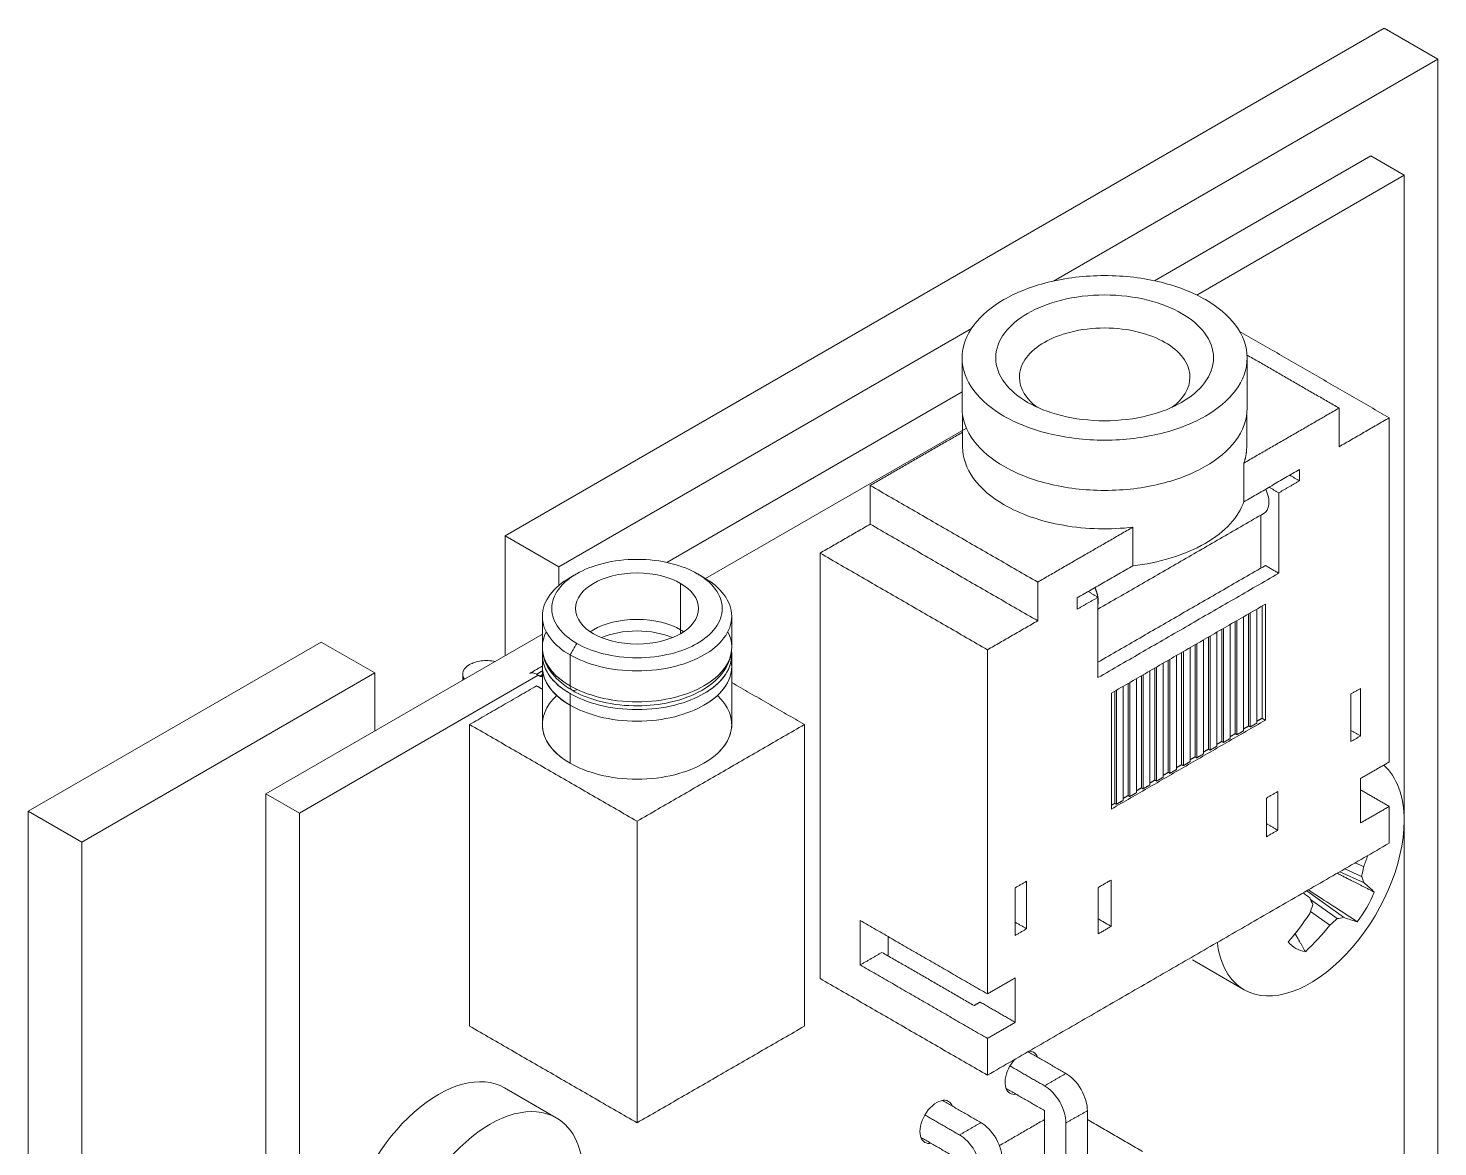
# Model space of a CAD drawing. Extents: x 75 to 215, y 82 to 128.
# Drawn here: x 185.29 to 215.06, y 104.7 to 128.32 of the extents above; entities that cross this region are included whole.
import ezdxf

# ---------------------------------------------------------------- set-up
doc = ezdxf.new("R2010")
doc.units = 0
doc.header["$MEASUREMENT"] = 0
doc.layers.add('ProjItem002', color=7, linetype='Continuous')

msp = doc.modelspace()

# ---------------------------------------------------------------- linework, layer by layer
at = {"layer": 'ProjItem002', "lineweight": 18}
for p, q in [((213.928, 128.319), (195.367, 117.602)), ((213.928, 128.319), (215.06, 127.666)), ((215.06, 127.666), (206.945, 122.981)), ((215.06, 98.19), (215.06, 127.666)), ((209.076, 122.986), (213.646, 125.624)), ((213.646, 125.624), (214.353, 125.216)), ((209.968, 122.685), (214.353, 125.216)), ((214.353, 125.216), (214.353, 95.822)), ((205.214, 121.981), (196.498, 116.949)), ((198.776, 117.039), (205.014, 120.641)), ((199.598, 116.698), (205.104, 119.876)), ((195.367, 117.602), (195.367, 115.071)), ((195.367, 117.602), (196.498, 116.949)), ((196.498, 116.949), (196.498, 116.554)), ((190.311, 112.152), (196.149, 115.523)), ((191.478, 115.357), (185.291, 111.785)), ((191.478, 115.357), (192.609, 114.704)), ((192.609, 114.704), (186.422, 111.132)), ((191.018, 111.744), (196.063, 114.657)), ((192.609, 113.479), (192.609, 114.704)), ((190.311, 82.759), (190.311, 112.152)), ((190.311, 112.152), (191.018, 111.744)), ((185.291, 111.785), (186.422, 111.132)), ((185.291, 111.785), (185.291, 82.309)), ((191.018, 82.35), (191.018, 111.744)), ((186.422, 111.132), (186.422, 81.656)), ((213.494, 110.281), (212.99, 110.508)), ((213.452, 110.41), (213.097, 110.57)), ((213.494, 110.615), (213.315, 110.696)), ((213.07, 109.545), (212.291, 110.105)), ((212.936, 109.517), (212.371, 109.923)), ((212.78, 109.377), (212.372, 109.671)), ((210.968, 108.016), (209.877, 108.646)), ((196.443, 105.313), (195.353, 105.943))]:
    msp.add_line(p, q, dxfattribs=at)
for centre, major_axis, ratio, start_param, end_param in [((212.368, 110.441), (-1.4, -2.425), 0.57735, 2.35619, 3.02788), ((212.368, 110.441), (-1.4, -2.425), 0.57735, 0, 2.35619), ((209.446, 112.129), (1.911, 4.62), 0.864361, 4.74216, 4.79155), ((209.504, 112.147), (-1.155, 4.863), 0.806032, 4.16486, 4.20873), ((209.504, 112.213), (-3.892, 3.137), 0.397596, 3.66894, 3.7128), ((209.446, 112.146), (-4.42, 2.337), 0.106909, 3.46219, 3.61459), ((209.429, 112.119), (4.019, -2.974), 0.000694, 0.755995, 0.805385), ((209.355, 112.061), (3.222, -3.822), 0.26597, 0.739355, 0.783225), ((212.811, 110.185), (0.75, 1.299), 0.57735, 4.469555, 4.955225), ((209.429, 112.136), (-2.05, -4.561), 0.758145, 1.198015, 1.350415), ((209.355, 112.127), (0.296, -4.99), 0.674406, 1.005605, 1.049475), ((209.445, 112.127), (3.046, 3.965), 0.864361, 4.53021, 4.68261), ((209.458, 112.068), (4.789, 1.432), 0.806032, 5.21605, 5.25992), ((209.401, 112.035), (4.663, -1.802), 0.397596, 5.71197, 5.75584), ((209.43, 112.119), (4.234, -2.66), 0.106909, 5.81018, 5.96259), ((212.368, 110.441), (-1.4, -2.425), 0.57735, 5.62583, 6.283185), ((212.811, 110.185), (0.75, 1.299), 0.57735, 2.898755, 3.384425), ((206.274, 106.263), (-0.25, -0.433), 0.57735, 3.14159, 3.47596), ((206.274, 106.263), (-0.25, -0.433), 0.57735, 2.7024, 3.14159), ((206.274, 106.263), (-0.25, -0.433), 0.57735, 4.37802, 6.283185), ((193.953, 103.518), (-1.4, -2.425), 0.57735, 3.14159, 6.283185), ((204.478, 105.226), (-0.25, -0.433), 0.57735, 3.14159, 6.283185), ((206.274, 106.263), (-0.25, -0.433), 0.57735, 0, 0.439189), ((195.043, 102.888), (-1.4, -2.425), 0.57735, 3.14159, 6.283185), ((204.478, 105.226), (-0.25, -0.433), 0.57735, 2.7024, 3.14159), ((195.043, 102.888), (-1.4, -2.425), 0.57735, 2.35619, 3.14159), ((204.478, 105.226), (-0.25, -0.433), 0.57735, 0, 0.439189)]:
    msp.add_ellipse(centre, major_axis=major_axis, ratio=ratio, start_param=start_param, end_param=end_param, dxfattribs=at)
for points, knots in [([(210.153, 122.587), (209.902, 122.732), (209.586, 122.862), (209.22, 122.953), (208.854, 123.045), (208.44, 123.096), (208.024, 123.096), (207.608, 123.096), (207.194, 123.045), (206.829, 122.953), (206.462, 122.862), (206.146, 122.732), (205.896, 122.587), (205.645, 122.443), (205.42, 122.26), (205.262, 122.048), (205.103, 121.838), (205.013, 121.598), (205.014, 121.358)], [0, 0, 0, 0, 0.392699, 0.392699, 0.392699, 0.785398, 0.785398, 0.785398, 1.1781, 1.1781, 1.1781, 1.5708, 1.5708, 1.5708, 1.9635, 1.9635, 1.9635, 2.35619, 2.35619, 2.35619, 2.35619]), ([(206.398, 122.297), (206.589, 122.408), (206.831, 122.507), (207.111, 122.577), (207.39, 122.647), (207.706, 122.686), (208.024, 122.686), (208.342, 122.686), (208.659, 122.647), (208.938, 122.577), (209.218, 122.507), (209.459, 122.408), (209.65, 122.297), (209.842, 122.187), (210.014, 122.047), (210.135, 121.886), (210.256, 121.724), (210.325, 121.542), (210.324, 121.358), (210.325, 121.175), (210.256, 120.992), (210.135, 120.831), (210.014, 120.669), (209.842, 120.53), (209.65, 120.419)], [0, 0, 0, 0, 0.392699, 0.392699, 0.392699, 0.785398, 0.785398, 0.785398, 1.1781, 1.1781, 1.1781, 1.5708, 1.5708, 1.5708, 1.9635, 1.9635, 1.9635, 2.35619, 2.35619, 2.35619, 2.74889, 2.74889, 2.74889, 3.14159, 3.14159, 3.14159, 3.14159]), ([(211.034, 121.358), (211.035, 121.598), (210.945, 121.838), (210.787, 122.048), (210.628, 122.26), (210.403, 122.443), (210.153, 122.587)], [5.49779, 5.49779, 5.49779, 5.49779, 5.89049, 5.89049, 5.89049, 6.28319, 6.28319, 6.28319, 6.28319]), ([(206.398, 120.419), (206.206, 120.53), (206.034, 120.669), (205.913, 120.831), (205.792, 120.992), (205.724, 121.175), (205.724, 121.358), (205.724, 121.542), (205.792, 121.724), (205.913, 121.886), (206.034, 122.047), (206.206, 122.187), (206.398, 122.297)], [4.71239, 4.71239, 4.71239, 4.71239, 5.10509, 5.10509, 5.10509, 5.49779, 5.49779, 5.49779, 5.89049, 5.89049, 5.89049, 6.28319, 6.28319, 6.28319, 6.28319]), ([(206.751, 121.685), (207.046, 121.86), (207.522, 121.992), (208.024, 121.989), (208.526, 121.992), (209.003, 121.86), (209.297, 121.685)], [3.14159, 3.14159, 3.14159, 3.14159, 3.92699, 3.92699, 3.92699, 4.71239, 4.71239, 4.71239, 4.71239]), ([(205.014, 121.358), (205.013, 121.118), (205.103, 120.879), (205.262, 120.668), (205.42, 120.457), (205.645, 120.274), (205.896, 120.129)], [2.35619, 2.35619, 2.35619, 2.35619, 2.74889, 2.74889, 2.74889, 3.14159, 3.14159, 3.14159, 3.14159]), ([(205.896, 120.129), (206.146, 119.985), (206.462, 119.855), (206.829, 119.763), (207.194, 119.672), (207.608, 119.62), (208.024, 119.62), (208.44, 119.62), (208.854, 119.672), (209.22, 119.763), (209.586, 119.855), (209.902, 119.985), (210.153, 120.129), (210.403, 120.274), (210.628, 120.457), (210.787, 120.668), (210.945, 120.879), (211.035, 121.118), (211.034, 121.358)], [3.14159, 3.14159, 3.14159, 3.14159, 3.53429, 3.53429, 3.53429, 3.92699, 3.92699, 3.92699, 4.31969, 4.31969, 4.31969, 4.71239, 4.71239, 4.71239, 5.10509, 5.10509, 5.10509, 5.49779, 5.49779, 5.49779, 5.49779]), ([(205.896, 119.068), (205.645, 119.212), (205.42, 119.395), (205.262, 119.607), (205.103, 119.817), (205.013, 120.057), (205.014, 120.297)], [3.14159, 3.14159, 3.14159, 3.14159, 3.53429, 3.53429, 3.53429, 3.92699, 3.92699, 3.92699, 3.92699]), ([(211.034, 120.297), (211.035, 120.057), (210.945, 119.817), (210.787, 119.607), (210.628, 119.395), (210.403, 119.212), (210.153, 119.068), (209.902, 118.923), (209.586, 118.793), (209.22, 118.702), (208.854, 118.61), (208.44, 118.559), (208.024, 118.559), (207.608, 118.559), (207.194, 118.61), (206.829, 118.702), (206.462, 118.793), (206.146, 118.923), (205.896, 119.068)], [0.785398, 0.785398, 0.785398, 0.785398, 1.1781, 1.1781, 1.1781, 1.5708, 1.5708, 1.5708, 1.9635, 1.9635, 1.9635, 2.35619, 2.35619, 2.35619, 2.74889, 2.74889, 2.74889, 3.14159, 3.14159, 3.14159, 3.14159]), ([(209.65, 120.419), (209.459, 120.309), (209.218, 120.209), (208.938, 120.14), (208.659, 120.069), (208.342, 120.03), (208.024, 120.03), (207.706, 120.03), (207.39, 120.069), (207.111, 120.14), (206.831, 120.209), (206.589, 120.309), (206.398, 120.419)], [3.14159, 3.14159, 3.14159, 3.14159, 3.53429, 3.53429, 3.53429, 3.92699, 3.92699, 3.92699, 4.31969, 4.31969, 4.31969, 4.71239, 4.71239, 4.71239, 4.71239]), ([(205.903, 118.256), (205.637, 118.408), (205.411, 118.599), (205.257, 118.811), (205.103, 119.023), (205.024, 119.255), (205.024, 119.48)], [0.985111, 0.985111, 0.985111, 0.985111, 1.37574, 1.37574, 1.37574, 1.76636, 1.76636, 1.76636, 1.76636]), ([(211.426, 118.586), (211.476, 118.48), (211.502, 118.357), (211.492, 118.263), (211.483, 118.167), (211.44, 118.105), (211.39, 118.077)], [0.989616, 0.989616, 0.989616, 0.989616, 1.64802, 1.64802, 1.64802, 2.30642, 2.30642, 2.30642, 2.30642]), ([(208.619, 117.783), (208.156, 117.728), (207.64, 117.737), (207.158, 117.822), (206.676, 117.905), (206.236, 118.062), (205.903, 118.256)], [0, 0, 0, 0, 0.492555, 0.492555, 0.492555, 0.985111, 0.985111, 0.985111, 0.985111]), ([(210.965, 118.32), (210.858, 118.008), (210.575, 117.685), (210.145, 117.439), (209.72, 117.191), (209.161, 117.028), (208.619, 116.966)], [0, 0, 0, 0, 0.585686, 0.585686, 0.585686, 1.17137, 1.17137, 1.17137, 1.17137]), ([(199.422, 116.8), (199.128, 116.975), (198.651, 117.107), (198.149, 117.104), (197.647, 117.107), (197.171, 116.975), (196.876, 116.8), (196.574, 116.63), (196.345, 116.355), (196.349, 116.065), (196.345, 115.775), (196.574, 115.5), (196.876, 115.33)], [3.14159, 3.14159, 3.14159, 3.14159, 3.92699, 3.92699, 3.92699, 4.71239, 4.71239, 4.71239, 5.49779, 5.49779, 5.49779, 6.28319, 6.28319, 6.28319, 6.28319]), ([(199.422, 116.8), (199.128, 116.975), (198.651, 117.107), (198.149, 117.104), (197.647, 117.107), (197.171, 116.975), (196.876, 116.8), (196.574, 116.63), (196.345, 116.355), (196.349, 116.065), (196.345, 115.775), (196.574, 115.5), (196.876, 115.33)], [3.14159, 3.14159, 3.14159, 3.14159, 3.92699, 3.92699, 3.92699, 4.71239, 4.71239, 4.71239, 5.49779, 5.49779, 5.49779, 6.28319, 6.28319, 6.28319, 6.28319]), ([(199.422, 116.8), (199.128, 116.975), (198.651, 117.107), (198.149, 117.104), (197.647, 117.107), (197.171, 116.975), (196.876, 116.8)], [3.14159, 3.14159, 3.14159, 3.14159, 3.92699, 3.92699, 3.92699, 4.71239, 4.71239, 4.71239, 4.71239]), ([(196.735, 115.085), (196.399, 115.274), (196.144, 115.58), (196.149, 115.902), (196.144, 116.224), (196.399, 116.53), (196.735, 116.718), (196.76, 116.732), (196.785, 116.746), (196.809, 116.759)], [0, 0, 0, 0, 0.785398, 0.785398, 0.785398, 1.5708, 1.5708, 1.5708, 1.62723, 1.62723, 1.62723, 1.62723]), ([(196.735, 115.085), (196.399, 115.274), (196.144, 115.58), (196.149, 115.902), (196.144, 116.224), (196.399, 116.53), (196.735, 116.718), (196.76, 116.732), (196.785, 116.746), (196.809, 116.759)], [0, 0, 0, 0, 0.785398, 0.785398, 0.785398, 1.5708, 1.5708, 1.5708, 1.62723, 1.62723, 1.62723, 1.62723]), ([(196.876, 116.8), (196.574, 116.63), (196.345, 116.355), (196.349, 116.065), (196.345, 115.775), (196.574, 115.5), (196.876, 115.33)], [4.71239, 4.71239, 4.71239, 4.71239, 5.49779, 5.49779, 5.49779, 6.28319, 6.28319, 6.28319, 6.28319]), ([(199.563, 116.718), (199.9, 116.53), (200.154, 116.224), (200.149, 115.902), (200.154, 115.58), (199.9, 115.274), (199.563, 115.085), (199.395, 114.987), (199.189, 114.905), (198.944, 114.842), (198.701, 114.781), (198.426, 114.747), (198.149, 114.747), (197.873, 114.747), (197.598, 114.781), (197.355, 114.842), (197.11, 114.905), (196.903, 114.987), (196.735, 115.085)], [3.14159, 3.14159, 3.14159, 3.14159, 3.92699, 3.92699, 3.92699, 4.71239, 4.71239, 4.71239, 5.10509, 5.10509, 5.10509, 5.49779, 5.49779, 5.49779, 5.89049, 5.89049, 5.89049, 6.28319, 6.28319, 6.28319, 6.28319]), ([(199.563, 116.718), (199.9, 116.53), (200.154, 116.224), (200.149, 115.902), (200.154, 115.58), (199.9, 115.274), (199.563, 115.085), (199.395, 114.987), (199.189, 114.905), (198.944, 114.842), (198.701, 114.781), (198.426, 114.747), (198.149, 114.747), (197.873, 114.747), (197.598, 114.781), (197.355, 114.842), (197.11, 114.905), (196.903, 114.987), (196.735, 115.085)], [3.14159, 3.14159, 3.14159, 3.14159, 3.92699, 3.92699, 3.92699, 4.71239, 4.71239, 4.71239, 5.10509, 5.10509, 5.10509, 5.49779, 5.49779, 5.49779, 5.89049, 5.89049, 5.89049, 6.28319, 6.28319, 6.28319, 6.28319]), ([(199.068, 116.596), (198.856, 116.722), (198.512, 116.818), (198.149, 116.816), (197.787, 116.818), (197.443, 116.722), (197.23, 116.596), (197.011, 116.473), (196.846, 116.274), (196.849, 116.065)], [3.14159, 3.14159, 3.14159, 3.14159, 3.92699, 3.92699, 3.92699, 4.71239, 4.71239, 4.71239, 5.49779, 5.49779, 5.49779, 5.49779]), ([(199.068, 116.596), (198.856, 116.722), (198.512, 116.818), (198.149, 116.816), (197.787, 116.818), (197.443, 116.722), (197.23, 116.596), (197.011, 116.473), (196.846, 116.274), (196.849, 116.065), (196.846, 115.856), (197.011, 115.657), (197.23, 115.534)], [3.14159, 3.14159, 3.14159, 3.14159, 3.92699, 3.92699, 3.92699, 4.71239, 4.71239, 4.71239, 5.49779, 5.49779, 5.49779, 6.28319, 6.28319, 6.28319, 6.28319]), ([(199.068, 116.596), (198.856, 116.722), (198.512, 116.818), (198.149, 116.816), (197.787, 116.818), (197.443, 116.722), (197.23, 116.596), (197.011, 116.473), (196.846, 116.274), (196.849, 116.065), (196.846, 115.856), (197.011, 115.657), (197.23, 115.534)], [3.14159, 3.14159, 3.14159, 3.14159, 3.92699, 3.92699, 3.92699, 4.71239, 4.71239, 4.71239, 5.49779, 5.49779, 5.49779, 6.28319, 6.28319, 6.28319, 6.28319]), ([(196.876, 115.33), (197.171, 115.156), (197.647, 115.023), (198.149, 115.026), (198.651, 115.023), (199.128, 115.156), (199.422, 115.33), (199.725, 115.5), (199.954, 115.775), (199.949, 116.065), (199.954, 116.355), (199.725, 116.63), (199.422, 116.8)], [0, 0, 0, 0, 0.785398, 0.785398, 0.785398, 1.5708, 1.5708, 1.5708, 2.35619, 2.35619, 2.35619, 3.14159, 3.14159, 3.14159, 3.14159]), ([(196.876, 115.33), (197.171, 115.156), (197.647, 115.023), (198.149, 115.026), (198.651, 115.023), (199.128, 115.156), (199.422, 115.33), (199.725, 115.5), (199.954, 115.775), (199.949, 116.065), (199.954, 116.355), (199.725, 116.63), (199.422, 116.8)], [0, 0, 0, 0, 0.785398, 0.785398, 0.785398, 1.5708, 1.5708, 1.5708, 2.35619, 2.35619, 2.35619, 3.14159, 3.14159, 3.14159, 3.14159]), ([(196.876, 115.33), (197.171, 115.156), (197.647, 115.023), (198.149, 115.026), (198.651, 115.023), (199.128, 115.156), (199.422, 115.33), (199.725, 115.5), (199.954, 115.775), (199.949, 116.065), (199.954, 116.355), (199.725, 116.63), (199.422, 116.8)], [0, 0, 0, 0, 0.785398, 0.785398, 0.785398, 1.5708, 1.5708, 1.5708, 2.35619, 2.35619, 2.35619, 3.14159, 3.14159, 3.14159, 3.14159]), ([(197.23, 115.534), (197.443, 115.408), (197.787, 115.313), (198.149, 115.315), (198.512, 115.313), (198.856, 115.408), (199.068, 115.534), (199.287, 115.657), (199.452, 115.856), (199.449, 116.065), (199.452, 116.274), (199.287, 116.473), (199.068, 116.596)], [0, 0, 0, 0, 0.785398, 0.785398, 0.785398, 1.5708, 1.5708, 1.5708, 2.35619, 2.35619, 2.35619, 3.14159, 3.14159, 3.14159, 3.14159]), ([(197.23, 115.534), (197.443, 115.408), (197.787, 115.313), (198.149, 115.315), (198.512, 115.313), (198.856, 115.408), (199.068, 115.534), (199.287, 115.657), (199.452, 115.856), (199.449, 116.065), (199.452, 116.274), (199.287, 116.473), (199.068, 116.596)], [0, 0, 0, 0, 0.785398, 0.785398, 0.785398, 1.5708, 1.5708, 1.5708, 2.35619, 2.35619, 2.35619, 3.14159, 3.14159, 3.14159, 3.14159]), ([(200.149, 115.902), (200.154, 115.58), (199.9, 115.274), (199.563, 115.085), (199.395, 114.987), (199.189, 114.905), (198.944, 114.842), (198.701, 114.781), (198.426, 114.747), (198.149, 114.747), (197.873, 114.747), (197.598, 114.781), (197.355, 114.842), (197.11, 114.905), (196.903, 114.987), (196.735, 115.085)], [3.92699, 3.92699, 3.92699, 3.92699, 4.71239, 4.71239, 4.71239, 5.10509, 5.10509, 5.10509, 5.49779, 5.49779, 5.49779, 5.89049, 5.89049, 5.89049, 6.28319, 6.28319, 6.28319, 6.28319]), ([(199.068, 115.616), (198.856, 115.742), (198.512, 115.838), (198.149, 115.836), (197.787, 115.838), (197.443, 115.742), (197.23, 115.616), (197.208, 115.602), (197.186, 115.589), (197.164, 115.575)], [3.14159, 3.14159, 3.14159, 3.14159, 3.92699, 3.92699, 3.92699, 4.71239, 4.71239, 4.71239, 4.79363, 4.79363, 4.79363, 4.79363]), ([(199.068, 115.616), (198.856, 115.742), (198.512, 115.838), (198.149, 115.836), (197.787, 115.838), (197.443, 115.742), (197.23, 115.616), (197.208, 115.602), (197.186, 115.589), (197.164, 115.575)], [3.14159, 3.14159, 3.14159, 3.14159, 3.92699, 3.92699, 3.92699, 4.71239, 4.71239, 4.71239, 4.79363, 4.79363, 4.79363, 4.79363]), ([(199.068, 115.616), (198.856, 115.742), (198.512, 115.838), (198.149, 115.836), (197.787, 115.838), (197.443, 115.742), (197.23, 115.616), (197.208, 115.602), (197.186, 115.589), (197.164, 115.575)], [3.14159, 3.14159, 3.14159, 3.14159, 3.92699, 3.92699, 3.92699, 4.71239, 4.71239, 4.71239, 4.79363, 4.79363, 4.79363, 4.79363]), ([(199.068, 115.616), (198.856, 115.742), (198.512, 115.838), (198.149, 115.836), (197.787, 115.838), (197.443, 115.742), (197.23, 115.616), (197.208, 115.602), (197.186, 115.589), (197.164, 115.575)], [3.14159, 3.14159, 3.14159, 3.14159, 3.92699, 3.92699, 3.92699, 4.71239, 4.71239, 4.71239, 4.79363, 4.79363, 4.79363, 4.79363]), ([(199.068, 115.616), (198.856, 115.742), (198.512, 115.838), (198.149, 115.836), (197.787, 115.838), (197.443, 115.742), (197.23, 115.616), (197.208, 115.602), (197.186, 115.589), (197.164, 115.575)], [3.14159, 3.14159, 3.14159, 3.14159, 3.92699, 3.92699, 3.92699, 4.71239, 4.71239, 4.71239, 4.79363, 4.79363, 4.79363, 4.79363]), ([(199.068, 115.616), (198.856, 115.742), (198.512, 115.838), (198.149, 115.836), (197.787, 115.838), (197.443, 115.742), (197.23, 115.616), (197.208, 115.602), (197.186, 115.589), (197.164, 115.575)], [3.14159, 3.14159, 3.14159, 3.14159, 3.92699, 3.92699, 3.92699, 4.71239, 4.71239, 4.71239, 4.79363, 4.79363, 4.79363, 4.79363]), ([(197.23, 115.534), (197.443, 115.408), (197.787, 115.313), (198.149, 115.315), (198.512, 115.313), (198.856, 115.408), (199.068, 115.534), (199.287, 115.657), (199.452, 115.856), (199.449, 116.065)], [0, 0, 0, 0, 0.785398, 0.785398, 0.785398, 1.5708, 1.5708, 1.5708, 2.35619, 2.35619, 2.35619, 2.35619]), ([(196.231, 115.575), (196.126, 115.373), (196.122, 115.146), (196.221, 114.943), (196.317, 114.738), (196.51, 114.561), (196.735, 114.432)], [5.22405, 5.22405, 5.22405, 5.22405, 5.75362, 5.75362, 5.75362, 6.28319, 6.28319, 6.28319, 6.28319]), ([(196.231, 115.575), (196.126, 115.373), (196.122, 115.146), (196.221, 114.943), (196.317, 114.738), (196.51, 114.561), (196.735, 114.432)], [5.22405, 5.22405, 5.22405, 5.22405, 5.75362, 5.75362, 5.75362, 6.28319, 6.28319, 6.28319, 6.28319]), ([(196.735, 114.432), (196.903, 114.333), (197.11, 114.252), (197.355, 114.189), (197.598, 114.128), (197.873, 114.094), (198.149, 114.094), (198.426, 114.094), (198.701, 114.128), (198.944, 114.189), (199.189, 114.252), (199.395, 114.333), (199.563, 114.432), (199.788, 114.561), (199.981, 114.738), (200.078, 114.943), (200.176, 115.146), (200.172, 115.373), (200.068, 115.575)], [0, 0, 0, 0, 0.392699, 0.392699, 0.392699, 0.785398, 0.785398, 0.785398, 1.1781, 1.1781, 1.1781, 1.5708, 1.5708, 1.5708, 2.10037, 2.10037, 2.10037, 2.62994, 2.62994, 2.62994, 2.62994]), ([(196.735, 114.432), (196.903, 114.333), (197.11, 114.252), (197.355, 114.189), (197.598, 114.128), (197.873, 114.094), (198.149, 114.094), (198.426, 114.094), (198.701, 114.128), (198.944, 114.189), (199.189, 114.252), (199.395, 114.333), (199.563, 114.432), (199.788, 114.561), (199.981, 114.738), (200.078, 114.943), (200.176, 115.146), (200.172, 115.373), (200.068, 115.575)], [0, 0, 0, 0, 0.392699, 0.392699, 0.392699, 0.785398, 0.785398, 0.785398, 1.1781, 1.1781, 1.1781, 1.5708, 1.5708, 1.5708, 2.10037, 2.10037, 2.10037, 2.62994, 2.62994, 2.62994, 2.62994]), ([(198.901, 115.453), (198.698, 115.537), (198.426, 115.592), (198.149, 115.591), (197.872, 115.592), (197.601, 115.537), (197.398, 115.453)], [3.32324, 3.32324, 3.32324, 3.32324, 3.92699, 3.92699, 3.92699, 4.53074, 4.53074, 4.53074, 4.53074]), ([(198.901, 115.453), (198.698, 115.537), (198.426, 115.592), (198.149, 115.591), (197.872, 115.592), (197.601, 115.537), (197.398, 115.453)], [3.32324, 3.32324, 3.32324, 3.32324, 3.92699, 3.92699, 3.92699, 4.53074, 4.53074, 4.53074, 4.53074]), ([(198.901, 115.453), (198.698, 115.537), (198.426, 115.592), (198.149, 115.591), (197.872, 115.592), (197.601, 115.537), (197.398, 115.453)], [3.32324, 3.32324, 3.32324, 3.32324, 3.92699, 3.92699, 3.92699, 4.53074, 4.53074, 4.53074, 4.53074]), ([(198.901, 115.453), (198.698, 115.537), (198.426, 115.592), (198.149, 115.591), (197.872, 115.592), (197.601, 115.537), (197.398, 115.453)], [3.32324, 3.32324, 3.32324, 3.32324, 3.92699, 3.92699, 3.92699, 4.53074, 4.53074, 4.53074, 4.53074]), ([(198.901, 115.453), (198.698, 115.537), (198.426, 115.592), (198.149, 115.591), (197.872, 115.592), (197.601, 115.537), (197.398, 115.453)], [3.32324, 3.32324, 3.32324, 3.32324, 3.92699, 3.92699, 3.92699, 4.53074, 4.53074, 4.53074, 4.53074]), ([(198.901, 115.453), (198.698, 115.537), (198.426, 115.592), (198.149, 115.591), (197.872, 115.592), (197.601, 115.537), (197.398, 115.453)], [3.32324, 3.32324, 3.32324, 3.32324, 3.92699, 3.92699, 3.92699, 4.53074, 4.53074, 4.53074, 4.53074]), ([(196.776, 114.341), (196.606, 114.439), (196.469, 114.553), (196.363, 114.683), (196.218, 114.861), (196.149, 115.059), (196.149, 115.249)], [0, 0, 0, 0, 0.41961, 0.41961, 0.41961, 1, 1, 1, 1]), ([(196.735, 114.432), (196.903, 114.333), (197.11, 114.252), (197.355, 114.189), (197.598, 114.128), (197.873, 114.094), (198.149, 114.094), (198.426, 114.094), (198.701, 114.128), (198.944, 114.189), (199.189, 114.252), (199.395, 114.333), (199.563, 114.432), (199.9, 114.621), (200.154, 114.927), (200.149, 115.249)], [0, 0, 0, 0, 0.392699, 0.392699, 0.392699, 0.785398, 0.785398, 0.785398, 1.1781, 1.1781, 1.1781, 1.5708, 1.5708, 1.5708, 2.35619, 2.35619, 2.35619, 2.35619]), ([(200.149, 115.249), (200.15, 115.06), (200.081, 114.863), (199.938, 114.686), (199.83, 114.553), (199.689, 114.436), (199.515, 114.337), (199.326, 114.228), (199.097, 114.141), (198.845, 114.085), (198.628, 114.036), (198.402, 114.011), (198.169, 114.01), (197.649, 114.005), (197.134, 114.131), (196.776, 114.341)], [0, 0, 0, 0, 0.277174, 0.277174, 0.277174, 0.482794, 0.482794, 0.482794, 0.708813, 0.708813, 0.708813, 0.901358, 0.901358, 0.901358, 1, 1, 1, 1]), ([(195.15, 114.946), (195.06, 114.967), (194.953, 114.972), (194.856, 114.959), (194.757, 114.944), (194.676, 114.918), (194.614, 114.881), (194.553, 114.846), (194.502, 114.797), (194.48, 114.741), (194.458, 114.683), (194.465, 114.626), (194.502, 114.572)], [0.426749, 0.426749, 0.426749, 0.426749, 0.998773, 0.998773, 0.998773, 1.5708, 1.5708, 1.5708, 2.14282, 2.14282, 2.14282, 2.71484, 2.71484, 2.71484, 2.71484]), ([(195.15, 114.946), (195.06, 114.967), (194.953, 114.972), (194.856, 114.959), (194.757, 114.944), (194.676, 114.918), (194.614, 114.881), (194.553, 114.846), (194.502, 114.797), (194.48, 114.741), (194.458, 114.683), (194.465, 114.626), (194.502, 114.572)], [0.426749, 0.426749, 0.426749, 0.426749, 0.998773, 0.998773, 0.998773, 1.5708, 1.5708, 1.5708, 2.14282, 2.14282, 2.14282, 2.71484, 2.71484, 2.71484, 2.71484]), ([(195.15, 114.946), (195.06, 114.967), (194.953, 114.972), (194.856, 114.959), (194.757, 114.944), (194.676, 114.918), (194.614, 114.881), (194.53, 114.834), (194.466, 114.758), (194.467, 114.677)], [0.426749, 0.426749, 0.426749, 0.426749, 0.998773, 0.998773, 0.998773, 1.5708, 1.5708, 1.5708, 2.35619, 2.35619, 2.35619, 2.35619]), ([(196.16, 114.963), (196.127, 114.784), (196.169, 114.6), (196.275, 114.437), (196.381, 114.273), (196.547, 114.132), (196.735, 114.024)], [5.39695, 5.39695, 5.39695, 5.39695, 5.84007, 5.84007, 5.84007, 6.28319, 6.28319, 6.28319, 6.28319]), ([(196.16, 114.963), (196.127, 114.784), (196.169, 114.6), (196.275, 114.437), (196.381, 114.273), (196.547, 114.132), (196.735, 114.024)], [5.39695, 5.39695, 5.39695, 5.39695, 5.84007, 5.84007, 5.84007, 6.28319, 6.28319, 6.28319, 6.28319]), ([(196.16, 114.963), (196.128, 114.791), (196.166, 114.61), (196.27, 114.446), (196.373, 114.281), (196.54, 114.136), (196.735, 114.024)], [5.39874, 5.39874, 5.39874, 5.39874, 5.84096, 5.84096, 5.84096, 6.28319, 6.28319, 6.28319, 6.28319]), ([(196.16, 114.963), (196.128, 114.791), (196.166, 114.61), (196.27, 114.446), (196.373, 114.281), (196.54, 114.136), (196.735, 114.024)], [5.39874, 5.39874, 5.39874, 5.39874, 5.84096, 5.84096, 5.84096, 6.28319, 6.28319, 6.28319, 6.28319]), ([(196.154, 115.163), (196.134, 114.996), (196.18, 114.823), (196.284, 114.668), (196.389, 114.512), (196.549, 114.376), (196.735, 114.269)], [5.43672, 5.43672, 5.43672, 5.43672, 5.85995, 5.85995, 5.85995, 6.28319, 6.28319, 6.28319, 6.28319]), ([(196.154, 115.163), (196.134, 114.996), (196.18, 114.823), (196.284, 114.668), (196.389, 114.512), (196.549, 114.376), (196.735, 114.269)], [5.43672, 5.43672, 5.43672, 5.43672, 5.85995, 5.85995, 5.85995, 6.28319, 6.28319, 6.28319, 6.28319]), ([(196.149, 115.085), (196.149, 114.93), (196.205, 114.773), (196.31, 114.632), (196.414, 114.491), (196.564, 114.367), (196.735, 114.269)], [5.50223, 5.50223, 5.50223, 5.50223, 5.89271, 5.89271, 5.89271, 6.28319, 6.28319, 6.28319, 6.28319]), ([(196.735, 114.269), (196.903, 114.17), (197.11, 114.089), (197.355, 114.026), (197.598, 113.965), (197.873, 113.93), (198.149, 113.931), (198.426, 113.93), (198.701, 113.965), (198.944, 114.026), (199.189, 114.089), (199.395, 114.17), (199.563, 114.269), (199.744, 114.373), (199.904, 114.506), (200.01, 114.661), (200.116, 114.816), (200.165, 114.991), (200.145, 115.163)], [0, 0, 0, 0, 0.392699, 0.392699, 0.392699, 0.785398, 0.785398, 0.785398, 1.1781, 1.1781, 1.1781, 1.5708, 1.5708, 1.5708, 1.99553, 1.99553, 1.99553, 2.42026, 2.42026, 2.42026, 2.42026]), ([(196.735, 114.269), (196.903, 114.17), (197.11, 114.089), (197.355, 114.026), (197.598, 113.965), (197.873, 113.93), (198.149, 113.931), (198.426, 113.93), (198.701, 113.965), (198.944, 114.026), (199.189, 114.089), (199.395, 114.17), (199.563, 114.269), (199.744, 114.373), (199.904, 114.506), (200.01, 114.661), (200.116, 114.816), (200.165, 114.991), (200.145, 115.163)], [0, 0, 0, 0, 0.392699, 0.392699, 0.392699, 0.785398, 0.785398, 0.785398, 1.1781, 1.1781, 1.1781, 1.5708, 1.5708, 1.5708, 1.99553, 1.99553, 1.99553, 2.42026, 2.42026, 2.42026, 2.42026]), ([(196.735, 114.269), (196.903, 114.17), (197.11, 114.089), (197.355, 114.026), (197.598, 113.965), (197.873, 113.93), (198.149, 113.931), (198.426, 113.93), (198.701, 113.965), (198.944, 114.026), (199.189, 114.089), (199.395, 114.17), (199.563, 114.269), (199.9, 114.458), (200.154, 114.763), (200.149, 115.085)], [0, 0, 0, 0, 0.392699, 0.392699, 0.392699, 0.785398, 0.785398, 0.785398, 1.1781, 1.1781, 1.1781, 1.5708, 1.5708, 1.5708, 2.35619, 2.35619, 2.35619, 2.35619]), ([(196.735, 114.024), (196.903, 113.925), (197.11, 113.844), (197.355, 113.781), (197.598, 113.72), (197.873, 113.685), (198.149, 113.686), (198.426, 113.685), (198.701, 113.72), (198.944, 113.781), (199.189, 113.844), (199.395, 113.925), (199.563, 114.024), (199.751, 114.132), (199.918, 114.273), (200.023, 114.437), (200.129, 114.6), (200.172, 114.784), (200.138, 114.963)], [0, 0, 0, 0, 0.392699, 0.392699, 0.392699, 0.785398, 0.785398, 0.785398, 1.1781, 1.1781, 1.1781, 1.5708, 1.5708, 1.5708, 2.01392, 2.01392, 2.01392, 2.45704, 2.45704, 2.45704, 2.45704]), ([(196.735, 114.024), (196.903, 113.925), (197.11, 113.844), (197.355, 113.781), (197.598, 113.72), (197.873, 113.685), (198.149, 113.686), (198.426, 113.685), (198.701, 113.72), (198.944, 113.781), (199.189, 113.844), (199.395, 113.925), (199.563, 114.024), (199.751, 114.132), (199.918, 114.273), (200.023, 114.437), (200.129, 114.6), (200.172, 114.784), (200.138, 114.963)], [0, 0, 0, 0, 0.392699, 0.392699, 0.392699, 0.785398, 0.785398, 0.785398, 1.1781, 1.1781, 1.1781, 1.5708, 1.5708, 1.5708, 2.01392, 2.01392, 2.01392, 2.45704, 2.45704, 2.45704, 2.45704]), ([(196.735, 114.024), (196.903, 113.925), (197.11, 113.844), (197.355, 113.781), (197.598, 113.72), (197.873, 113.685), (198.149, 113.686), (198.426, 113.685), (198.701, 113.72), (198.944, 113.781), (199.189, 113.844), (199.395, 113.925), (199.563, 114.024), (199.751, 114.132), (199.918, 114.273), (200.023, 114.437), (200.129, 114.6), (200.172, 114.784), (200.138, 114.963)], [0, 0, 0, 0, 0.392699, 0.392699, 0.392699, 0.785398, 0.785398, 0.785398, 1.1781, 1.1781, 1.1781, 1.5708, 1.5708, 1.5708, 2.01392, 2.01392, 2.01392, 2.45704, 2.45704, 2.45704, 2.45704]), ([(196.735, 114.024), (196.903, 113.925), (197.11, 113.844), (197.355, 113.781), (197.598, 113.72), (197.873, 113.685), (198.149, 113.686), (198.426, 113.685), (198.701, 113.72), (198.944, 113.781), (199.189, 113.844), (199.395, 113.925), (199.563, 114.024), (199.751, 114.132), (199.918, 114.273), (200.023, 114.437), (200.129, 114.6), (200.172, 114.784), (200.138, 114.963)], [0, 0, 0, 0, 0.392699, 0.392699, 0.392699, 0.785398, 0.785398, 0.785398, 1.1781, 1.1781, 1.1781, 1.5708, 1.5708, 1.5708, 2.01392, 2.01392, 2.01392, 2.45704, 2.45704, 2.45704, 2.45704]), ([(196.149, 114.84), (196.15, 114.683), (196.203, 114.532), (196.309, 114.389), (196.412, 114.248), (196.563, 114.123), (196.735, 114.024)], [5.5027, 5.5027, 5.5027, 5.5027, 5.89294, 5.89294, 5.89294, 6.28319, 6.28319, 6.28319, 6.28319]), ([(196.735, 114.024), (196.903, 113.925), (197.11, 113.844), (197.355, 113.781), (197.598, 113.72), (197.873, 113.685), (198.149, 113.686), (198.426, 113.685), (198.701, 113.72), (198.944, 113.781), (199.189, 113.844), (199.395, 113.925), (199.563, 114.024), (199.9, 114.213), (200.154, 114.518), (200.149, 114.84)], [0, 0, 0, 0, 0.392699, 0.392699, 0.392699, 0.785398, 0.785398, 0.785398, 1.1781, 1.1781, 1.1781, 1.5708, 1.5708, 1.5708, 2.35619, 2.35619, 2.35619, 2.35619]), ([(196.735, 114.024), (196.903, 113.925), (197.11, 113.844), (197.355, 113.781), (197.598, 113.72), (197.873, 113.685), (198.149, 113.686), (198.426, 113.685), (198.701, 113.72), (198.944, 113.781), (199.189, 113.844), (199.395, 113.925), (199.563, 114.024), (199.9, 114.213), (200.154, 114.518), (200.149, 114.84)], [0, 0, 0, 0, 0.392699, 0.392699, 0.392699, 0.785398, 0.785398, 0.785398, 1.1781, 1.1781, 1.1781, 1.5708, 1.5708, 1.5708, 2.35619, 2.35619, 2.35619, 2.35619]), ([(196.876, 114.351), (196.843, 114.331), (196.804, 114.324), (196.776, 114.341), (196.748, 114.356), (196.735, 114.394), (196.735, 114.432)], [4.71239, 4.71239, 4.71239, 4.71239, 5.49779, 5.49779, 5.49779, 6.28319, 6.28319, 6.28319, 6.28319]), ([(196.876, 114.351), (196.843, 114.331), (196.804, 114.324), (196.776, 114.341), (196.748, 114.356), (196.735, 114.394), (196.735, 114.432)], [4.71239, 4.71239, 4.71239, 4.71239, 5.49779, 5.49779, 5.49779, 6.28319, 6.28319, 6.28319, 6.28319]), ([(196.454, 114.228), (196.221, 114.018), (196.103, 113.737), (196.165, 113.469), (196.222, 113.201), (196.452, 112.96), (196.735, 112.799)], [1.81199, 1.81199, 1.81199, 1.81199, 2.47679, 2.47679, 2.47679, 3.14159, 3.14159, 3.14159, 3.14159]), ([(196.454, 114.228), (196.221, 114.018), (196.103, 113.737), (196.165, 113.469), (196.222, 113.201), (196.452, 112.96), (196.735, 112.799)], [1.81199, 1.81199, 1.81199, 1.81199, 2.47679, 2.47679, 2.47679, 3.14159, 3.14159, 3.14159, 3.14159]), ([(196.735, 112.799), (196.903, 112.7), (197.11, 112.619), (197.355, 112.556), (197.598, 112.495), (197.873, 112.461), (198.149, 112.461), (198.426, 112.461), (198.701, 112.495), (198.944, 112.556), (199.189, 112.619), (199.395, 112.7), (199.563, 112.799), (199.847, 112.96), (200.076, 113.201), (200.133, 113.469), (200.196, 113.737), (200.077, 114.018), (199.845, 114.228)], [3.14159, 3.14159, 3.14159, 3.14159, 3.53429, 3.53429, 3.53429, 3.92699, 3.92699, 3.92699, 4.31969, 4.31969, 4.31969, 4.71239, 4.71239, 4.71239, 5.37719, 5.37719, 5.37719, 6.04199, 6.04199, 6.04199, 6.04199]), ([(196.735, 112.799), (196.903, 112.7), (197.11, 112.619), (197.355, 112.556), (197.598, 112.495), (197.873, 112.461), (198.149, 112.461), (198.426, 112.461), (198.701, 112.495), (198.944, 112.556), (199.189, 112.619), (199.395, 112.7), (199.563, 112.799), (199.847, 112.96), (200.076, 113.201), (200.133, 113.469), (200.196, 113.737), (200.077, 114.018), (199.845, 114.228)], [3.14159, 3.14159, 3.14159, 3.14159, 3.53429, 3.53429, 3.53429, 3.92699, 3.92699, 3.92699, 4.31969, 4.31969, 4.31969, 4.71239, 4.71239, 4.71239, 5.37719, 5.37719, 5.37719, 6.04199, 6.04199, 6.04199, 6.04199]), ([(196.735, 112.799), (196.903, 112.7), (197.11, 112.619), (197.355, 112.556), (197.598, 112.495), (197.873, 112.461), (198.149, 112.461), (198.426, 112.461), (198.701, 112.495), (198.944, 112.556), (199.189, 112.619), (199.395, 112.7), (199.563, 112.799), (199.9, 112.988), (200.154, 113.294), (200.149, 113.616)], [3.14159, 3.14159, 3.14159, 3.14159, 3.53429, 3.53429, 3.53429, 3.92699, 3.92699, 3.92699, 4.31969, 4.31969, 4.31969, 4.71239, 4.71239, 4.71239, 5.49779, 5.49779, 5.49779, 5.49779]), ([(206.755, 105.986), (206.861, 105.926), (206.986, 105.803), (207.075, 105.648), (207.165, 105.494), (207.209, 105.324), (207.207, 105.202)], [1.5708, 1.5708, 1.5708, 1.5708, 2.35619, 2.35619, 2.35619, 3.14159, 3.14159, 3.14159, 3.14159]), ([(207.207, 106.247), (207.314, 106.187), (207.439, 106.064), (207.527, 105.909), (207.617, 105.755), (207.661, 105.585), (207.66, 105.463)], [1.5708, 1.5708, 1.5708, 1.5708, 2.35619, 2.35619, 2.35619, 3.14159, 3.14159, 3.14159, 3.14159]), ([(205.411, 105.21), (205.517, 105.15), (205.643, 105.027), (205.731, 104.872), (205.821, 104.718), (205.865, 104.548), (205.864, 104.426)], [1.5708, 1.5708, 1.5708, 1.5708, 2.35619, 2.35619, 2.35619, 3.14159, 3.14159, 3.14159, 3.14159]), ([(204.959, 104.949), (205.065, 104.889), (205.19, 104.766), (205.279, 104.611), (205.369, 104.457), (205.413, 104.287), (205.411, 104.165)], [1.5708, 1.5708, 1.5708, 1.5708, 2.35619, 2.35619, 2.35619, 3.14159, 3.14159, 3.14159, 3.14159])]:
    msp.add_open_spline(points, degree=3, knots=knots, dxfattribs=at)
for points, degree in [([(214.035, 120.093), (210.874, 121.917)], 1), ([(206.224, 120.95), (206.22, 121.24), (206.449, 121.515), (206.751, 121.685)], 3), ([(209.297, 121.685), (209.599, 121.515), (209.829, 121.24), (209.824, 120.95)], 3), ([(205.014, 120.297), (205.014, 121.358)], 1), ([(212.974, 120.297), (211.032, 121.418)], 1), ([(211.034, 120.297), (211.034, 121.358)], 1), ([(206.596, 120.317), (206.372, 120.483), (206.222, 120.714), (206.224, 120.95)], 3), ([(209.824, 120.95), (209.827, 120.714), (209.676, 120.483), (209.452, 120.317)], 3), ([(210.965, 119.137), (212.974, 120.297)], 1), ([(212.974, 120.297), (212.974, 119.48)], 1), ([(205.024, 119.48), (205.024, 120.155)], 1), ([(211.024, 119.48), (211.024, 120.155)], 1), ([(212.974, 119.48), (214.035, 120.093)], 1), ([(214.035, 120.093), (214.035, 112.826)], 1), ([(205.024, 119.789), (203.074, 118.664)], 1), ([(211.024, 119.481), (211.024, 119.304), (210.965, 119.137)], 2), ([(210.965, 118.32), (210.965, 119.137)], 1), ([(212.139, 118.999), (210.965, 118.32)], 1), ([(211.934, 118.88), (212.139, 118.762)], 1), ([(212.139, 118.762), (212.139, 118.999)], 1), ([(203.074, 118.664), (203.074, 117.847)], 1), ([(206.61, 116.623), (203.074, 118.664)], 1), ([(211.496, 118.627), (211.701, 118.509)], 1), ([(211.701, 118.509), (212.139, 118.762)], 1), ([(211.701, 116.81), (211.701, 118.509)], 1), ([(207.883, 116.052), (211.39, 118.077)], 1), ([(211.326, 118.04), (211.326, 116.921)], 1), ([(203.074, 117.847), (202.014, 117.235)], 1), ([(203.074, 117.847), (206.61, 115.806)], 1), ([(206.61, 116.623), (208.619, 117.783)], 1), ([(208.619, 117.783), (208.619, 116.966)], 1), ([(202.014, 117.235), (202.014, 108.253)], 1), ([(205.549, 115.194), (202.014, 117.235)], 1), ([(196.149, 115.902), (196.144, 116.224), (196.399, 116.53), (196.735, 116.718)], 3), ([(196.876, 116.8), (196.735, 116.718)], 1), ([(199.422, 116.8), (199.563, 116.718)], 1), ([(199.422, 116.8), (199.563, 116.718)], 1), ([(199.422, 116.8), (199.563, 116.718)], 1), ([(199.563, 116.718), (199.9, 116.53), (200.154, 116.224), (200.149, 115.902)], 3), ([(208.619, 116.966), (207.444, 116.288)], 1), ([(211.418, 116.974), (207.883, 114.932)], 1), ([(207.883, 114.606), (211.701, 116.81)], 1), ([(211.701, 116.81), (211.418, 116.974)], 1), ([(199.449, 116.065), (199.452, 116.274), (199.287, 116.473), (199.068, 116.596)], 3), ([(199.068, 116.596), (199.068, 115.616)], 1), ([(199.068, 116.596), (199.068, 115.616)], 1), ([(206.61, 115.806), (206.61, 116.623)], 1), ([(207.883, 116.304), (207.678, 116.423)], 1), ([(207.691, 116.43), (207.698, 116.411)], 1), ([(207.881, 116.305), (207.865, 116.406), (207.819, 116.504)], 2), ([(207.444, 116.051), (207.883, 116.304)], 1), ([(207.444, 116.288), (207.444, 116.051)], 1), ([(207.883, 116.304), (207.883, 114.606)], 1), ([(207.883, 116.159), (207.893, 116.22), (207.883, 116.295)], 2), ([(208.166, 114.279), (211.418, 116.157)], 1), ([(211.348, 116.116), (211.348, 113.748)], 1), ([(211.418, 116.157), (211.418, 113.708)], 1), ([(196.735, 115.085), (196.399, 115.274), (196.144, 115.58), (196.149, 115.902)], 3), ([(196.149, 115.902), (196.149, 115.249)], 1), ([(196.849, 116.065), (196.846, 115.856), (197.011, 115.657), (197.23, 115.534)], 3), ([(200.149, 115.902), (200.149, 115.249)], 1), ([(205.549, 115.194), (206.61, 115.806)], 1), ([(210.817, 115.81), (210.817, 113.401)], 1), ([(210.959, 113.483), (210.959, 115.892)], 1), ([(211.065, 115.953), (211.065, 113.585)], 1), ([(211.1, 115.973), (211.1, 113.565)], 1), ([(211.241, 113.646), (211.241, 116.055)], 1), ([(199.134, 115.575), (199.068, 115.616)], 1), ([(199.134, 115.575), (199.068, 115.616)], 1), ([(199.068, 115.616), (199.068, 115.534)], 1), ([(199.068, 115.616), (199.068, 115.534)], 1), ([(199.134, 115.575), (199.068, 115.616)], 1), ([(199.134, 115.575), (199.068, 115.616)], 1), ([(199.134, 115.575), (199.068, 115.616)], 1), ([(199.134, 115.575), (199.068, 115.616)], 1), ([(210.393, 113.157), (210.393, 115.565)], 1), ([(210.499, 115.626), (210.499, 113.259)], 1), ([(210.534, 115.647), (210.534, 113.238)], 1), ([(210.676, 113.32), (210.676, 115.728)], 1), ([(210.782, 115.79), (210.782, 113.422)], 1), ([(196.149, 115.249), (196.144, 114.927), (196.399, 114.621), (196.735, 114.432)], 3), ([(196.876, 115.33), (196.735, 115.085)], 1), ([(196.876, 115.33), (196.735, 115.085)], 1), ([(209.827, 112.83), (209.827, 115.239)], 1), ([(209.933, 115.3), (209.933, 112.932)], 1), ([(209.969, 115.32), (209.969, 112.912)], 1), ([(210.11, 112.993), (210.11, 115.402)], 1), ([(210.216, 115.463), (210.216, 113.095)], 1), ([(210.252, 115.484), (210.252, 113.075)], 1), ([(196.154, 115.163), (196.149, 115.125), (196.149, 115.085)], 2), ([(196.149, 115.085), (196.149, 114.84)], 1), ([(196.735, 115.085), (196.735, 114.432)], 1), ([(196.735, 115.085), (196.735, 114.432)], 1), ([(200.149, 115.085), (200.149, 115.124), (200.145, 115.163)], 2), ([(200.149, 115.085), (200.149, 114.84)], 1), ([(205.549, 107.927), (205.549, 115.194)], 1), ([(209.262, 112.503), (209.262, 114.912)], 1), ([(209.368, 114.973), (209.368, 112.605)], 1), ([(209.403, 114.994), (209.403, 112.585)], 1), ([(209.544, 112.667), (209.544, 115.075)], 1), ([(209.65, 115.137), (209.65, 112.769)], 1), ([(209.686, 115.157), (209.686, 112.748)], 1), ([(194.467, 114.677), (194.468, 114.622), (194.502, 114.572)], 2), ([(194.467, 114.677), (194.467, 114.552)], 1), ([(196.149, 114.849), (195.878, 114.692)], 1), ([(196.028, 114.677), (195.978, 114.707), (195.919, 114.717), (195.878, 114.692)], 3), ([(196.149, 114.747), (196.028, 114.677)], 1), ([(196.149, 114.747), (196.028, 114.677)], 1), ([(196.149, 114.747), (196.028, 114.677)], 1), ([(196.028, 114.677), (196.099, 114.636)], 1), ([(196.028, 114.677), (196.099, 114.636)], 1), ([(196.028, 114.677), (196.099, 114.636)], 1), ([(196.099, 114.636), (196.149, 114.666)], 1), ([(196.099, 114.636), (196.149, 114.666)], 1), ([(196.099, 114.636), (196.149, 114.666)], 1), ([(196.149, 114.631), (196.126, 114.62), (196.099, 114.636)], 2), ([(196.149, 114.632), (196.126, 114.62), (196.099, 114.636)], 2), ([(196.149, 114.632), (196.126, 114.62), (196.099, 114.636)], 2), ([(196.149, 114.84), (196.144, 114.518), (196.399, 114.213), (196.735, 114.024)], 3), ([(196.149, 114.84), (196.149, 113.616)], 1), ([(196.149, 114.632), (196.149, 114.631)], 1), ([(200.149, 114.84), (200.149, 113.616)], 1), ([(208.802, 114.647), (208.802, 112.279)], 1), ([(208.837, 114.667), (208.837, 112.258)], 1), ([(208.979, 112.34), (208.979, 114.749)], 1), ([(209.085, 114.81), (209.085, 112.442)], 1), ([(209.12, 114.83), (209.12, 112.422)], 1), ([(196.028, 114.432), (194.614, 113.616)], 1), ([(196.028, 114.432), (194.614, 113.616)], 1), ([(196.028, 114.432), (194.614, 113.616)], 1), ([(196.149, 114.362), (196.028, 114.432)], 1), ([(196.149, 114.362), (196.028, 114.432)], 1), ([(196.149, 114.362), (196.028, 114.432)], 1), ([(201.685, 113.616), (200.149, 114.502)], 1), ([(201.685, 113.616), (200.149, 114.502)], 1), ([(201.685, 113.616), (200.149, 114.502)], 1), ([(208.236, 114.32), (208.236, 111.952)], 1), ([(208.272, 114.34), (208.272, 111.932)], 1), ([(208.413, 112.013), (208.413, 114.422)], 1), ([(208.519, 114.483), (208.519, 112.115)], 1), ([(208.554, 114.504), (208.554, 112.095)], 1), ([(208.696, 112.177), (208.696, 114.585)], 1), ([(213.43, 114.379), (213.225, 114.261)], 1), ([(213.43, 113.375), (213.43, 114.379)], 1), ([(196.735, 114.269), (196.735, 114.024)], 1), ([(196.735, 114.269), (196.735, 114.024)], 1), ([(196.735, 114.024), (196.735, 112.799)], 1), ([(196.735, 114.024), (196.735, 112.799)], 1), ([(208.166, 114.279), (208.166, 111.83)], 1), ([(213.225, 114.261), (213.225, 113.257)], 1), ([(211.241, 113.687), (211.348, 113.748)], 1), ([(211.348, 113.748), (211.418, 113.708)], 1), ([(194.614, 113.616), (194.614, 107.247)], 1), ([(198.149, 111.574), (194.614, 113.616)], 1), ([(194.614, 113.616), (194.614, 107.247)], 1), ([(198.149, 111.574), (194.614, 113.616)], 1), ([(194.614, 113.616), (194.614, 107.247)], 1), ([(198.149, 111.574), (194.614, 113.616)], 1), ([(196.149, 113.616), (196.144, 113.294), (196.399, 112.988), (196.735, 112.799)], 3), ([(201.685, 113.616), (198.149, 111.574)], 1), ([(201.685, 113.616), (198.149, 111.574)], 1), ([(201.685, 113.616), (198.149, 111.574)], 1), ([(201.685, 107.247), (201.685, 113.616)], 1), ([(201.685, 107.247), (201.685, 113.616)], 1), ([(201.685, 107.247), (201.685, 113.616)], 1), ([(211.418, 113.708), (208.166, 111.83)], 1), ([(210.676, 113.361), (210.782, 113.422)], 1), ([(210.817, 113.401), (210.782, 113.422)], 1), ([(210.817, 113.401), (210.959, 113.483)], 1), ([(210.959, 113.524), (211.065, 113.585)], 1), ([(211.1, 113.565), (211.065, 113.585)], 1), ([(211.1, 113.565), (211.241, 113.646)], 1), ([(213.43, 113.375), (213.225, 113.493)], 1), ([(210.252, 113.075), (210.393, 113.157)], 1), ([(210.393, 113.197), (210.499, 113.259)], 1), ([(210.534, 113.238), (210.499, 113.259)], 1), ([(210.534, 113.238), (210.676, 113.32)], 1), ([(213.225, 113.257), (213.43, 113.375)], 1), ([(209.686, 112.748), (209.827, 112.83)], 1), ([(209.827, 112.871), (209.933, 112.932)], 1), ([(209.969, 112.912), (209.933, 112.932)], 1), ([(209.969, 112.912), (210.11, 112.993)], 1), ([(210.11, 113.034), (210.216, 113.095)], 1), ([(210.252, 113.075), (210.216, 113.095)], 1), ([(214.035, 112.826), (213.43, 112.477)], 1), ([(209.262, 112.544), (209.368, 112.605)], 1), ([(209.403, 112.585), (209.368, 112.605)], 1), ([(209.403, 112.585), (209.544, 112.667)], 1), ([(209.544, 112.707), (209.65, 112.769)], 1), ([(209.686, 112.748), (209.65, 112.769)], 1), ([(208.696, 112.218), (208.802, 112.279)], 1), ([(208.837, 112.258), (208.802, 112.279)], 1), ([(208.837, 112.258), (208.979, 112.34)], 1), ([(208.979, 112.381), (209.085, 112.442)], 1), ([(209.12, 112.422), (209.085, 112.442)], 1), ([(209.12, 112.422), (209.262, 112.503)], 1), ([(213.43, 112.477), (213.43, 111.538)], 1), ([(213.43, 112.236), (214.035, 111.887)], 1), ([(208.166, 111.911), (208.236, 111.952)], 1), ([(208.272, 111.932), (208.236, 111.952)], 1), ([(208.272, 111.932), (208.413, 112.013)], 1), ([(208.413, 112.054), (208.519, 112.115)], 1), ([(208.554, 112.095), (208.519, 112.115)], 1), ([(208.554, 112.095), (208.696, 112.177)], 1), ([(211.68, 112.201), (211.439, 112.062)], 1), ([(211.439, 112.062), (211.439, 111.246)], 1), ([(211.68, 111.385), (211.68, 112.201)], 1), ([(213.43, 111.538), (214.035, 111.887)], 1), ([(214.035, 111.887), (214.035, 111.111)], 1), ([(198.149, 111.574), (198.149, 105.206)], 1), ([(198.149, 111.574), (198.149, 105.206)], 1), ([(198.149, 111.574), (198.149, 105.206)], 1), ([(211.68, 111.385), (211.439, 111.524)], 1), ([(211.439, 111.246), (211.68, 111.385)], 1), ([(214.035, 111.111), (205.549, 106.212)], 1), ([(213.719, 110.077), (213.264, 110.308), (212.934, 110.476)], 2), ([(206.377, 110.307), (206.136, 110.168)], 1), ([(206.136, 110.168), (206.136, 109.164)], 1), ([(206.377, 109.303), (206.377, 110.307)], 1), ([(208.162, 110.333), (207.886, 110.174)], 1), ([(207.886, 110.174), (207.886, 109.194)], 1), ([(208.162, 109.354), (208.162, 110.333)], 1), ([(212.326, 110.125), (212.594, 109.95), (212.925, 109.734), (213.359, 109.452)], 3), ([(205.549, 107.927), (202.862, 109.478)], 1), ([(202.862, 109.478), (202.862, 108.539)], 1), ([(206.136, 109.441), (206.377, 109.303)], 1), ([(206.136, 109.164), (206.377, 109.303)], 1), ([(208.162, 109.354), (207.886, 109.513)], 1), ([(207.886, 109.194), (208.162, 109.354)], 1), ([(203.449, 108.731), (203.449, 109.139)], 1), ([(212.263, 108.82), (212.146, 109.026), (212.047, 109.201)], 2), ([(202.862, 108.539), (203.322, 108.805)], 1), ([(203.322, 108.805), (205.266, 107.682)], 1), ([(202.862, 108.539), (205.549, 106.988)], 1), ([(202.014, 108.253), (205.549, 106.212)], 1), ([(206.136, 108.266), (205.549, 107.927)], 1), ([(206.136, 107.327), (206.136, 108.266)], 1), ([(205.266, 107.682), (205.394, 107.755)], 1), ([(206.136, 107.327), (205.394, 107.755)], 1), ([(198.149, 105.206), (194.614, 107.247)], 1), ([(198.149, 105.206), (194.614, 107.247)], 1), ([(198.149, 105.206), (194.614, 107.247)], 1), ([(198.149, 105.206), (201.685, 107.247)], 1), ([(198.149, 105.206), (201.685, 107.247)], 1), ([(198.149, 105.206), (201.685, 107.247)], 1), ([(205.549, 106.988), (206.136, 107.327)], 1), ([(205.549, 106.212), (205.549, 106.988)], 1), ([(206.408, 106.708), (207.207, 106.247)], 1), ([(206.024, 106.408), (206.755, 105.986)], 1), ([(207.207, 106.247), (206.755, 105.986)], 1), ([(204.598, 105.68), (205.411, 105.21)], 1), ([(206.755, 105.463), (205.941, 105.933)], 1), ([(206.755, 104.5), (206.755, 105.463)], 1), ([(207.66, 105.463), (207.207, 105.202)], 1), ([(207.66, 105.463), (207.66, 104.5)], 1), ([(204.228, 105.371), (204.959, 104.949)], 1), ([(205.411, 105.21), (204.959, 104.949)], 1), ([(206.755, 105.275), (205.802, 104.725)], 1), ([(207.207, 105.202), (207.207, 104.238)], 1), ([(208.824, 104.603), (207.66, 105.275)], 1), ([(204.959, 104.426), (204.145, 104.896)], 1)]:
    msp.add_open_spline(points, degree=degree, dxfattribs=at)

doc.saveas('drawing.dxf')
